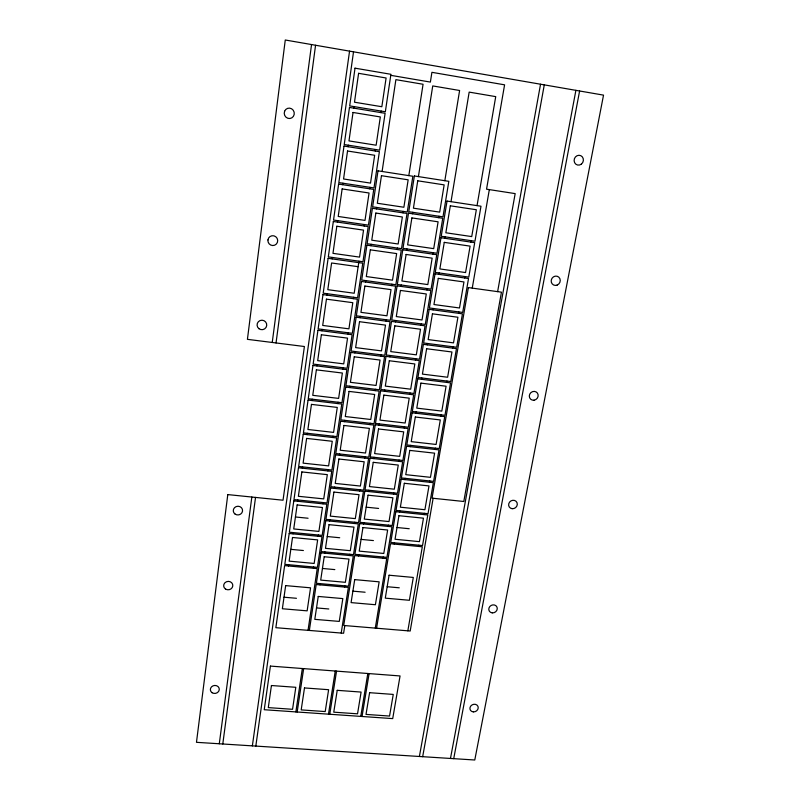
<?xml version="1.0" encoding="UTF-8"?>
<svg xmlns="http://www.w3.org/2000/svg" width="800" height="800" viewBox="0 0 800 800"><rect width="100%" height="100%" fill="white"/><g stroke="black" fill="none" stroke-linecap="round" stroke-linejoin="round"><path stroke-width="1.2" d="M219.29 743.77L251.84 497.04M272.23 342.47L311.54 44.55M222.79 743.99L255.53 497.42M276.04 342.95L315.56 45.25M252.36 745.87L349.55 51.13M255.82 746.09L353.52 51.82M288.45 565.97L288.63 564.71M293.03 533.86L293.21 532.58M297.67 501.27L297.85 499.97M302.38 468.2L302.56 466.88M307.16 434.62L307.35 433.29M312.01 400.54L312.2 399.19M316.94 365.94L317.13 364.56M321.94 330.81L322.14 329.41M327.02 295.13L327.22 293.71M332.18 258.9L332.38 257.45M337.42 222.09L337.63 220.63M342.74 184.7L342.96 183.21M348.15 146.71L348.37 145.2M353.65 108.11L353.87 106.58M313.45 568.27L313.63 567.01M318.18 536.3L318.37 535.02M322.99 503.85L323.18 502.56M327.87 470.93L328.07 469.62M332.82 437.51L333.02 436.18M337.85 403.59L338.05 402.24M342.95 369.15L343.16 367.78M348.14 334.18L348.34 332.79M353.4 298.68L353.61 297.27M358.95 261.19L354.2 293.25L327.8 289.67L331.6 262.99L358.14 266.69M364.17 226L364.38 224.54M369.68 188.8L369.9 187.32M375.28 151.01L375.5 149.5M380.97 112.61L381.2 111.08M295.87 711.91L302.34 668.52M308.04 630.33L317.24 568.61L284.63 565.62L275.85 627.69L343.6 633.25L344.81 625.58M297.17 712L303.65 668.62M309.35 630.44L316.21 584.53L348.37 587.41L341.21 633.05M319.98 584.87L320.16 583.63M324.74 553.18L324.93 551.92M329.57 521.03L329.76 519.75M334.47 488.4L334.67 487.1M339.45 455.28L339.65 453.96M344.5 421.67L344.7 420.33M349.63 387.55L349.83 386.19M354.83 352.91L355.04 351.53M360.12 317.73L360.33 316.33M365.48 282.02L365.7 280.6M370.93 245.74L371.15 244.3M376.47 208.9L376.69 207.43M382.09 171.47L395.89 79.65L423.07 84.27L408.82 175.62M344.63 587.07L344.82 585.84M349.55 555.52L349.75 554.27M354.55 523.51L354.74 522.24M359.61 491.03L359.82 489.73M364.76 458.06L364.96 456.75M369.98 424.6L370.18 423.27M375.27 390.64L375.48 389.29M380.65 356.16L380.87 354.79M386.11 321.16L386.33 319.76M391.66 285.61L391.88 284.2M397.29 249.52L397.51 248.08M403.01 212.86L403.24 211.4M328.48 714.16L335.25 671.02M329.76 714.25L336.54 671.12M358.46 555.94L358.66 554.68M363.51 523.97L363.71 522.7M368.64 491.53L368.84 490.24M373.84 458.61L374.05 457.3M379.12 425.2L379.33 423.87M384.48 391.29L384.69 389.94M389.92 356.87L390.14 355.5M395.44 321.91L395.66 320.52M401.05 286.42L401.28 285.01M406.75 250.38L406.98 248.95M412.54 213.78L412.77 212.32M418.41 176.6L432.74 85.92L459.61 90.49L444.83 180.7M383.01 558.25L383.22 557.01M388.22 526.43L388.43 525.16M393.51 494.13L393.72 492.85M398.88 461.36L399.09 460.06M404.32 428.11L404.54 426.78M409.85 394.35L410.07 393.01M415.46 360.09L415.68 358.73M421.16 325.3L421.38 323.92M426.94 289.98L427.17 288.58M432.81 254.12L433.05 252.69M438.78 217.7L439.01 216.25M360.76 716.4L367.82 673.5M375.29 628.11L386.73 558.61L354.7 555.58L343.71 625.48L410.19 631.02L433.13 498.28M362.03 716.49L369.1 673.6M376.58 628.22L390.52 543.72L422.31 546.8L407.84 630.82M394.25 544.08L394.45 542.83M399.55 512.09L399.76 510.82M404.93 479.62L405.15 478.33M410.39 446.68L410.61 445.37M415.94 413.24L416.16 411.91M421.56 379.3L421.79 377.95M427.27 344.85L427.5 343.48M433.07 309.88L433.3 308.48M438.96 274.36L439.19 272.95M444.94 238.3L445.18 236.86M451.01 201.67L469.17 92.11L495.73 96.63L477.04 205.63M418.62 546.44L418.83 545.19M424.08 514.59L424.3 513.32M429.62 482.27L429.84 480.98M435.24 449.47L435.47 448.17M440.95 416.19L441.17 414.86M446.74 382.41L446.97 381.06M452.62 348.12L452.85 346.75M458.58 313.31L458.82 311.92M464.64 277.96L464.88 276.56M470.79 242.08L471.04 240.65M472.25 288.12L489.33 189.61M497.63 291.64L515.17 193.61L486.55 189.18L504.59 84.83L431.91 72.32L430.38 82.08L390.77 75.33M419.39 756.48L540.54 84.22M422.67 756.69L544.28 84.87M450.47 758.45L575.9 90.34M453.72 758.66L579.6 90.98M316.51 607.93L328.8 608.98M284.01 597.21L296.45 598.29M352.89 591.15L365.11 592.23M387.18 586.72L399.28 587.8M322.44 568.46L334.84 569.6M290.82 549.34L303.39 550.53M361.07 539.38L373.42 540.58M327.24 536.53L339.71 537.74M295.43 516.98L308.08 518.24M396.99 527.51L409.24 528.73M366.16 507.17L378.59 508.44M227.79 494.59L196.47 742.32L474.78 760L603.53 95.13L285.27 40L247.42 339.34L304.4 346.52L283.03 500.22L227.79 494.59M270.41 666.09L264.24 709.72L392.71 718.61L400.06 675.95L270.41 666.09M289.18 533.49L284.81 564.36L317.42 567.36L322 536.66L289.18 533.49M293.79 500.88L289.36 532.21L322.19 535.39L326.83 504.24L293.79 500.88M298.48 467.78L293.98 499.58L327.02 502.95L331.74 471.34L298.48 467.78M303.23 434.18L298.66 466.46L331.93 470.03L336.71 437.95L303.23 434.18M308.06 400.08L303.42 432.84L336.91 436.62L341.77 404.05L308.06 400.08M312.96 365.45L308.25 398.72L341.97 402.7L346.9 369.64L312.96 365.45M317.93 330.29L313.15 364.07L347.1 368.27L352.11 334.7L317.93 330.29M322.98 294.59L318.13 328.89L352.31 333.31L357.39 299.22L322.98 294.59M328.12 258.33L323.19 293.17L357.6 297.81L362.77 263.19L328.12 258.33M333.33 221.49L328.32 256.88L362.98 261.75L368.22 226.59L333.33 221.49M338.62 184.07L333.54 220.03L368.44 225.14L373.76 189.42L338.62 184.07M344 146.06L338.83 182.58L373.98 187.94L379.39 151.66L344 146.06M349.47 107.43L344.22 144.54L379.62 150.15L385.11 113.29L349.47 107.43M355.02 68.17L349.69 105.89L385.34 111.76L390.92 74.3L355.02 68.17M271.43 685.52L268.29 707.61L292.55 709.3L295.81 687.3L271.43 685.52M285.66 585.61L282.36 608.75L307.14 610.85L310.55 587.82L285.66 585.61M292.51 537.48L289.14 561.14L314.16 563.45L317.65 539.9L292.51 537.48M297.14 504.95L293.73 528.95L318.91 531.41L322.45 507.51L297.14 504.95M301.85 471.93L298.38 496.29L323.73 498.89L327.32 474.64L301.85 471.93M306.62 438.41L303.1 463.14L328.62 465.89L332.27 441.28L306.62 438.41M311.46 404.39L307.89 429.49L333.58 432.4L337.28 407.42L311.46 404.39M316.38 369.85L312.75 395.33L338.62 398.4L342.38 373.04L316.38 369.85M321.37 334.77L317.69 360.65L343.73 363.88L347.55 338.13L321.37 334.77M326.45 299.16L322.7 325.44L348.93 328.84L352.8 302.69L326.45 299.16M336.83 226.24L332.97 253.35L359.56 257.11L363.55 230.13L336.83 226.24M342.14 188.92L338.22 216.46L365 220.4L369.06 193L342.14 188.92M347.54 151L343.56 178.98L370.52 183.11L374.65 155.27L347.54 151M353.03 112.47L348.98 140.9L376.14 145.22L380.33 116.94L353.03 112.47M358.6 73.32L354.49 102.21L381.84 106.73L386.1 77.99L358.6 73.32M320.95 552.82L316.39 583.29L348.56 586.17L353.31 555.88L320.95 552.82M325.75 520.65L321.13 551.56L353.51 554.62L358.33 523.89L325.75 520.65M330.63 488L325.94 519.37L358.53 522.61L363.42 491.42L330.63 488M335.58 454.86L330.82 486.7L363.63 490.13L368.59 458.48L335.58 454.86M340.6 421.22L335.78 453.54L368.8 457.17L373.84 425.05L340.6 421.22M345.7 387.07L340.8 419.88L374.05 423.72L379.16 391.11L345.7 387.07M350.88 352.41L345.91 385.72L379.37 389.76L384.57 356.66L350.88 352.41M356.14 317.21L351.09 351.03L384.78 355.29L390.05 321.68L356.14 317.21M361.48 281.47L356.35 315.81L390.27 320.28L395.62 286.16L361.48 281.47M366.9 245.16L361.69 280.04L395.85 284.75L401.28 250.09L366.9 245.16M372.41 208.29L367.12 243.72L401.51 248.65L407.03 213.46L372.41 208.29M378.01 170.84L372.63 206.83L407.26 212L412.87 176.25L378.01 170.84M304.49 687.94L301.19 709.9L325.21 711.57L328.62 689.7L304.49 687.94M318.24 596.44L314.8 619.36L339.27 621.41L342.83 598.59L318.24 596.44M324.2 556.76L320.7 580.1L345.37 582.32L349 559.08L324.2 556.76M329.03 524.66L325.47 548.34L350.3 550.7L353.98 527.12L329.03 524.66M333.92 492.08L330.31 516.11L355.31 518.62L359.04 494.69L333.92 492.08M338.89 459.02L335.22 483.41L360.39 486.06L364.18 461.78L338.89 459.02M343.93 425.46L340.21 450.22L365.54 453.02L369.39 428.38L343.93 425.46M349.05 391.4L345.27 416.53L370.77 419.49L374.68 394.47L349.05 391.4M354.25 356.82L350.41 382.33L376.08 385.45L380.05 360.05L354.25 356.82M359.52 321.7L355.63 347.61L381.48 350.89L385.5 325.11L359.52 321.7M364.88 286.05L360.93 312.35L386.95 315.8L391.03 289.63L364.88 286.05M370.32 249.84L366.3 276.55L392.51 280.18L396.65 253.59L370.32 249.84M375.85 213.06L371.77 240.19L398.15 244L402.36 217L375.85 213.06M381.46 175.7L377.32 203.26L403.88 207.25L408.16 179.82L381.46 175.7M359.73 523.59L354.9 554.33L386.94 557.36L391.97 526.8L359.73 523.59M364.83 491.13L359.93 522.32L392.18 525.53L397.28 494.53L364.83 491.13M370.01 458.19L365.03 489.84L397.49 493.25L402.67 461.78L370.01 458.19M375.26 424.76L370.22 456.88L402.89 460.48L408.14 428.55L375.26 424.76M380.6 390.82L375.47 423.43L408.36 427.23L413.7 394.82L380.6 390.82M386.01 356.37L380.81 389.47L413.92 393.47L419.33 360.58L386.01 356.37M391.51 321.4L386.23 355L419.56 359.21L425.05 325.82L391.51 321.4M397.09 285.88L391.73 320L425.28 324.43L430.86 290.52L397.09 285.88M402.76 249.81L397.32 284.47L431.09 289.12L436.76 254.69L402.76 249.81M408.52 213.18L402.99 248.38L437 253.26L442.75 218.29L408.52 213.18M414.37 175.97L408.75 211.72L442.99 216.84L448.84 181.33L414.37 175.97M337.22 690.33L333.76 712.17L357.54 713.82L361.1 692.07L337.22 690.33M354.71 579.62L351.08 602.61L375.4 604.73L379.15 581.83L354.71 579.62M362.94 527.58L359.22 551.12L383.8 553.46L387.64 530.02L362.94 527.58M368.06 495.19L364.28 519.08L389.02 521.56L392.91 497.78L368.06 495.19M373.25 462.33L369.42 486.57L394.32 489.2L398.27 465.06L373.25 462.33M378.52 428.97L374.63 453.58L399.7 456.36L403.71 431.86L378.52 428.97M383.87 395.12L379.93 420.1L405.16 423.02L409.23 398.16L383.87 395.12M389.31 360.75L385.3 386.11L410.7 389.19L414.83 363.96L389.31 360.75M394.82 325.86L390.75 351.6L416.32 354.85L420.51 329.23L394.82 325.86M400.42 290.43L396.29 316.57L422.03 319.98L426.29 293.97L400.42 290.43M406.11 254.45L401.91 281L427.82 284.58L432.15 258.17L406.11 254.45M411.88 217.91L407.62 244.87L433.71 248.64L438.1 221.81L411.88 217.91M417.75 180.8L413.42 208.18L439.69 212.13L444.15 184.88L417.75 180.8M395.8 511.71L390.73 542.47L422.53 545.55L427.8 514.97L395.8 511.71M401.16 479.22L396.01 510.43L428.02 513.7L433.36 482.67L401.16 479.22M406.59 446.25L401.37 477.93L433.58 481.38L439.01 449.89L406.59 446.25M412.11 412.79L406.81 444.94L439.23 448.59L444.74 416.63L412.11 412.79M417.71 378.83L412.33 411.46L444.97 415.31L450.55 382.88L417.71 378.83M423.4 344.35L417.93 377.48L450.78 381.53L456.46 348.61L423.4 344.35M429.17 309.35L423.62 342.98L456.69 347.25L462.45 313.83L429.17 309.35M435.03 273.81L429.4 307.96L462.69 312.44L468.53 278.51L435.03 273.81M440.98 237.72L435.26 272.4L468.78 277.1L474.71 242.65L440.98 237.72M447.03 201.07L441.22 236.28L474.96 241.22L480.99 206.23L447.03 201.07M369.61 692.69L366.01 714.41L389.55 716.05L393.25 694.42L369.61 692.69M389.08 575.22L385.28 598.15L409.39 600.28L413.31 577.44L389.08 575.22M398.95 515.7L395.04 539.26L419.44 541.64L423.46 518.18L398.95 515.7M404.32 483.29L400.36 507.2L424.91 509.72L428.99 485.91L404.32 483.29M409.78 450.4L405.75 474.66L430.47 477.33L434.61 453.17L409.78 450.4M415.31 417.02L411.23 441.64L436.1 444.46L440.3 419.94L415.31 417.02M420.93 383.13L416.78 408.13L441.82 411.1L446.08 386.22L420.93 383.13M426.63 348.74L422.42 374.11L447.62 377.24L451.95 351.99L426.63 348.74M432.42 313.82L428.15 339.58L453.51 342.87L457.91 317.24L432.42 313.82M438.29 278.37L433.96 304.53L459.5 307.98L463.96 281.95L438.29 278.37M444.26 242.37L439.86 268.93L465.57 272.56L470.1 246.13L444.26 242.37M450.32 205.81L445.85 232.78L471.73 236.59L476.34 209.74L450.32 205.81M468.37 287.58L432.03 498.16L463.8 501.49L501.45 292.17L468.37 287.58M581.31 164.17A4.97 4.59 -69.4 0 0 580.83 155.69A4.97 4.59 -69.4 0 0 574.12 160.75A4.97 4.59 -69.4 0 0 581.31 164.17M557.17 285.08A4.75 4.45 -57.7 0 0 558.71 277.07A4.75 4.45 -57.7 0 0 551.27 280.12A4.75 4.45 -57.7 0 0 557.17 285.08M534.04 400.2A4.59 4.28 -44.7 0 0 537.41 393.08A4.59 4.28 -44.7 0 0 529.75 394.15A4.59 4.28 -44.7 0 0 534.04 400.2M512.16 508.68A4.45 4.09 -35 0 0 517.06 502.79A4.45 4.09 -35 0 0 509.67 502A4.45 4.09 -35 0 0 512.16 508.68M492.25 612.87A4.34 3.91 -28.8 0 0 497.02 607.19A4.34 3.91 -28.8 0 0 489.79 606.55A4.34 3.91 -28.8 0 0 492.25 612.87M473.33 711.88A4.25 3.73 -25 0 0 477.98 706.41A4.25 3.73 -25 0 0 470.89 705.9A4.25 3.73 -25 0 0 473.33 711.88M284.61 111.21A5.23 5.01 73.5 0 0 289.9 118.5A5.23 5.01 73.5 0 0 293.24 110.24A5.23 5.01 73.5 0 0 284.61 111.21M267.94 239.93A4.95 4.89 55.2 0 0 274.69 245.19A4.95 4.89 55.2 0 0 275.78 236.74A4.95 4.89 55.2 0 0 267.94 239.93M258.99 328.72A4.83 4.74 6.4 0 0 266.7 325.58A4.83 4.74 6.4 0 0 260.05 320.57A4.83 4.74 6.4 0 0 258.99 328.72M235.13 514.12A4.65 4.35 -6.8 0 0 242.54 511.06A4.65 4.35 -6.8 0 0 236.11 506.61A4.65 4.35 -6.8 0 0 235.13 514.12M225.5 589.02A4.58 4.2 -7.9 0 0 232.78 586A4.58 4.2 -7.9 0 0 226.44 581.76A4.58 4.2 -7.9 0 0 225.5 589.02M212.15 692.74A4.48 3.99 -9 0 0 219.26 689.77A4.48 3.99 -9 0 0 213.05 685.83A4.48 3.99 -9 0 0 212.15 692.74"/></g></svg>
